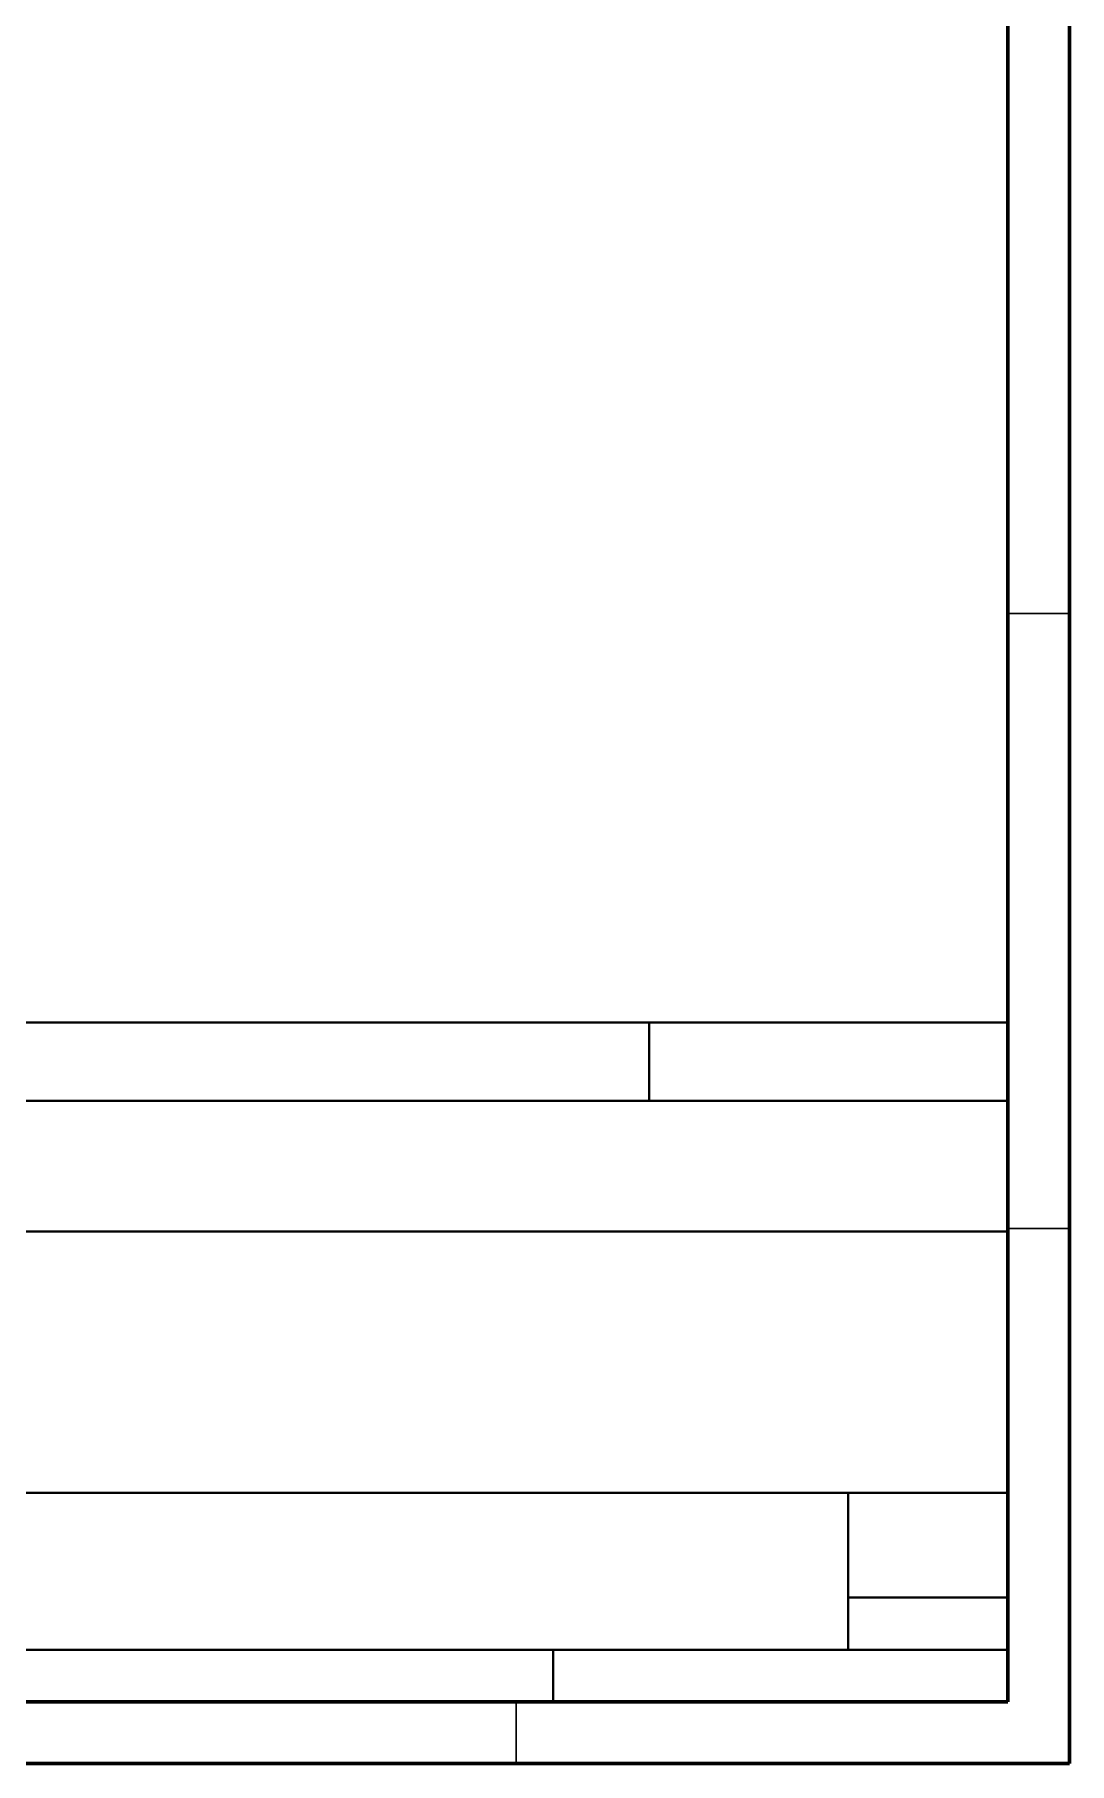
# Model space of a CAD drawing. Header units: millimetres. Extents: x 16 to 1025, y 5 to 1460.
# Drawn here: x 604 to 1025, y 25 to 728 of the extents above; entities that cross this region are included whole.
import ezdxf

# ---------------------------------------------------------------- set-up
doc = ezdxf.new("R2010")
doc.units = ezdxf.units.MM

msp = doc.modelspace()

# ---------------------------------------------------------------- linework, layer by layer
at = {"color": 7, "linetype": 'Continuous', "lineweight": 60}
for p, q in [((1025, 1460), (1025, 25)), ((1000, 1435), (1000, 50)), ((1000, 50), (100, 50)), ((1025, 25), (75, 25))]:
    msp.add_line(p, q, dxfattribs=at)
at = {"color": 7, "linetype": 'Continuous', "lineweight": 30}
for p, q in [((1000, 492.5), (1025, 492.5)), ((1000, 242.5), (1025, 242.5)), ((800, 50), (800, 25))]:
    msp.add_line(p, q, dxfattribs=at)
at = {"color": 7, "linetype": 'Continuous', "lineweight": 40}
for p, q in [((100, 326.25), (1000, 326.25)), ((854, 294.38), (854, 326.25)), ((1000, 294.38), (594, 294.38)), ((1000, 241.25), (100, 241.25)), ((373, 135), (1000, 135)), ((935, 71.25), (935, 135)), ((1000, 92.5), (935, 92.5)), ((100, 71.25), (1000, 71.25)), ((815, 50), (815, 71.25))]:
    msp.add_line(p, q, dxfattribs=at)

doc.saveas('drawing.dxf')
